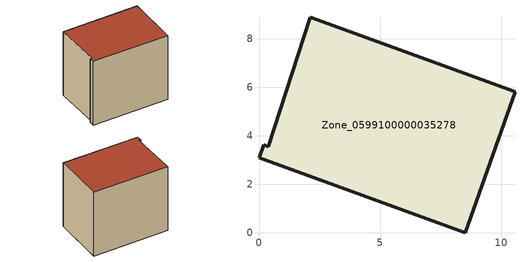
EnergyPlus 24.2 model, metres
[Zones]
Zone_0599100000035278
 floor ground (C_G): 2.11,8.89 10.57,5.82 8.51,0 0,3.09 0.19,3.63 0.38,3.55 z0.59
 wall outside (C_F): 8.51,0 10.57,5.82 2.11,8.89 0.38,3.55 0.19,3.63 0,3.09 8.51,0 z0.59:8.76
 roof outside (C_R): 10.57,5.82 2.11,8.89 0.38,3.55 0.19,3.63 0,3.09 8.51,0 z8.76
[BUILDING]
Pand.0599100000035278: North Axis=0; Terrain=City; Loads Convergence Tolerance Value=0.04; Temperature Convergence Tolerance Value=0.4; Solar Distribution=FullExterior; Maximum Number of Warmup Days=25; Minimum Number of Warmup Days=1
[Site:Location]
Rotterdam.The.Hague.AP_ZH_NLD Design_Conditions: Latitude=51.96; Longitude=4.45; Time Zone=1; Elevation=-4.5
[SITE:GROUNDTEMPERATURE:BUILDINGSURFACE]
18, 18, 18, 18, 18, 18, 18, 18, 18, 18, 18, 18
[MATERIAL] Thermal Absorptance=0.9; Solar Absorptance=0.7; Visible Absorptance=0.7
Name | Roughness | Thickness | Conductivity | Density | Specific Heat
G.TI.1965-1974 | MediumSmooth | 0.15 | 0.882353 | 540 | 1210
F.TI.1965-1974 | Rough | 0.3 | 0.697674 | 1920 | 840
R.TI.1965-1974 | MediumRough | 0.2 | 0.232558 | 1500 | 1000
[CONSTRUCTION]
C_G: G.TI.1965-1974
C_F: F.TI.1965-1974
C_R: R.TI.1965-1974
[ZONE]
Zone_0599100000035278: Type=1; Multiplier=1; Ceiling Height=Autocalculate; Volume=Autocalculate; Floor Area=autocalculate; Part of Total Floor Area=Yes
[ZONEINFILTRATION:DESIGNFLOWRATE]
Infil_Zone_0599100000035278: Zone or ZoneList or Space or SpaceList=Zone_0599100000035278; Schedule=AlwaysOn; Design Flow Rate Calculation Method=Flow/Area; Flow Rate per Floor Area=0.003; Constant Term Coefficient=1; Temperature Term Coefficient=0; Velocity Term Coefficient=0; Velocity Squared Term Coefficient=0
[HVACTEMPLATE:ZONE:IDEALLOADSAIRSYSTEM]
Zone_0599100000035278: Maximum Heating Supply Air Temperature=50; Minimum Cooling Supply Air Temperature=13; Maximum Heating Supply Air Humidity Ratio=0.0156; Minimum Cooling Supply Air Humidity Ratio=0.0077; Heating Limit=NoLimit; Cooling Limit=NoLimit; Dehumidification Control Type=ConstantSensibleHeatRatio; Cooling Sensible Heat Ratio=0.7; Dehumidification Setpoint=60; Humidification Control Type=None; Humidification Setpoint=30; Outdoor Air Method=None; Outdoor Air Flow Rate per Person=0.00944; Outdoor Air Flow Rate per Zone Floor Area=0; Outdoor Air Flow Rate per Zone=0; Demand Controlled Ventilation Type=None; Outdoor Air Economizer Type=NoEconomizer; Heat Recovery Type=None; Sensible Heat Recovery Effectiveness=0.7; Latent Heat Recovery Effectiveness=0.65
[ZONECONTROL:THERMOSTAT]
ThermostatControl_Zone_0599100000035278: Zone or ZoneList=Zone_0599100000035278; Control Type Schedule=DualSetpointControlType; Control 1=Thermostat_Zone_0599100000035278; Temperature Difference Between Cutout And Setpoint=0
[THERMOSTATSETPOINT:DUALSETPOINT]
Thermostat_Zone_0599100000035278: Heating Setpoint Temperature Schedule=HeatingSetpoint_Zone_0599100000035278; Cooling Setpoint Temperature Schedule=CoolingSetpoint_Zone_0599100000035278
[SCHEDULE:COMPACT]
HeatingSetpoint_Zone_0599100000035278: Through: 12/31, For: AllDays, Until: 24:00, 21
CoolingSetpoint_Zone_0599100000035278: Through: 12/31, For: AllDays, Until: 24:00, 24
DualSetpointControlType: Through: 12/31, For: AllDays, Until: 24:00, 4
AlwaysOn: Through: 12/31, For: AllDays, Until: 24:00, 1
